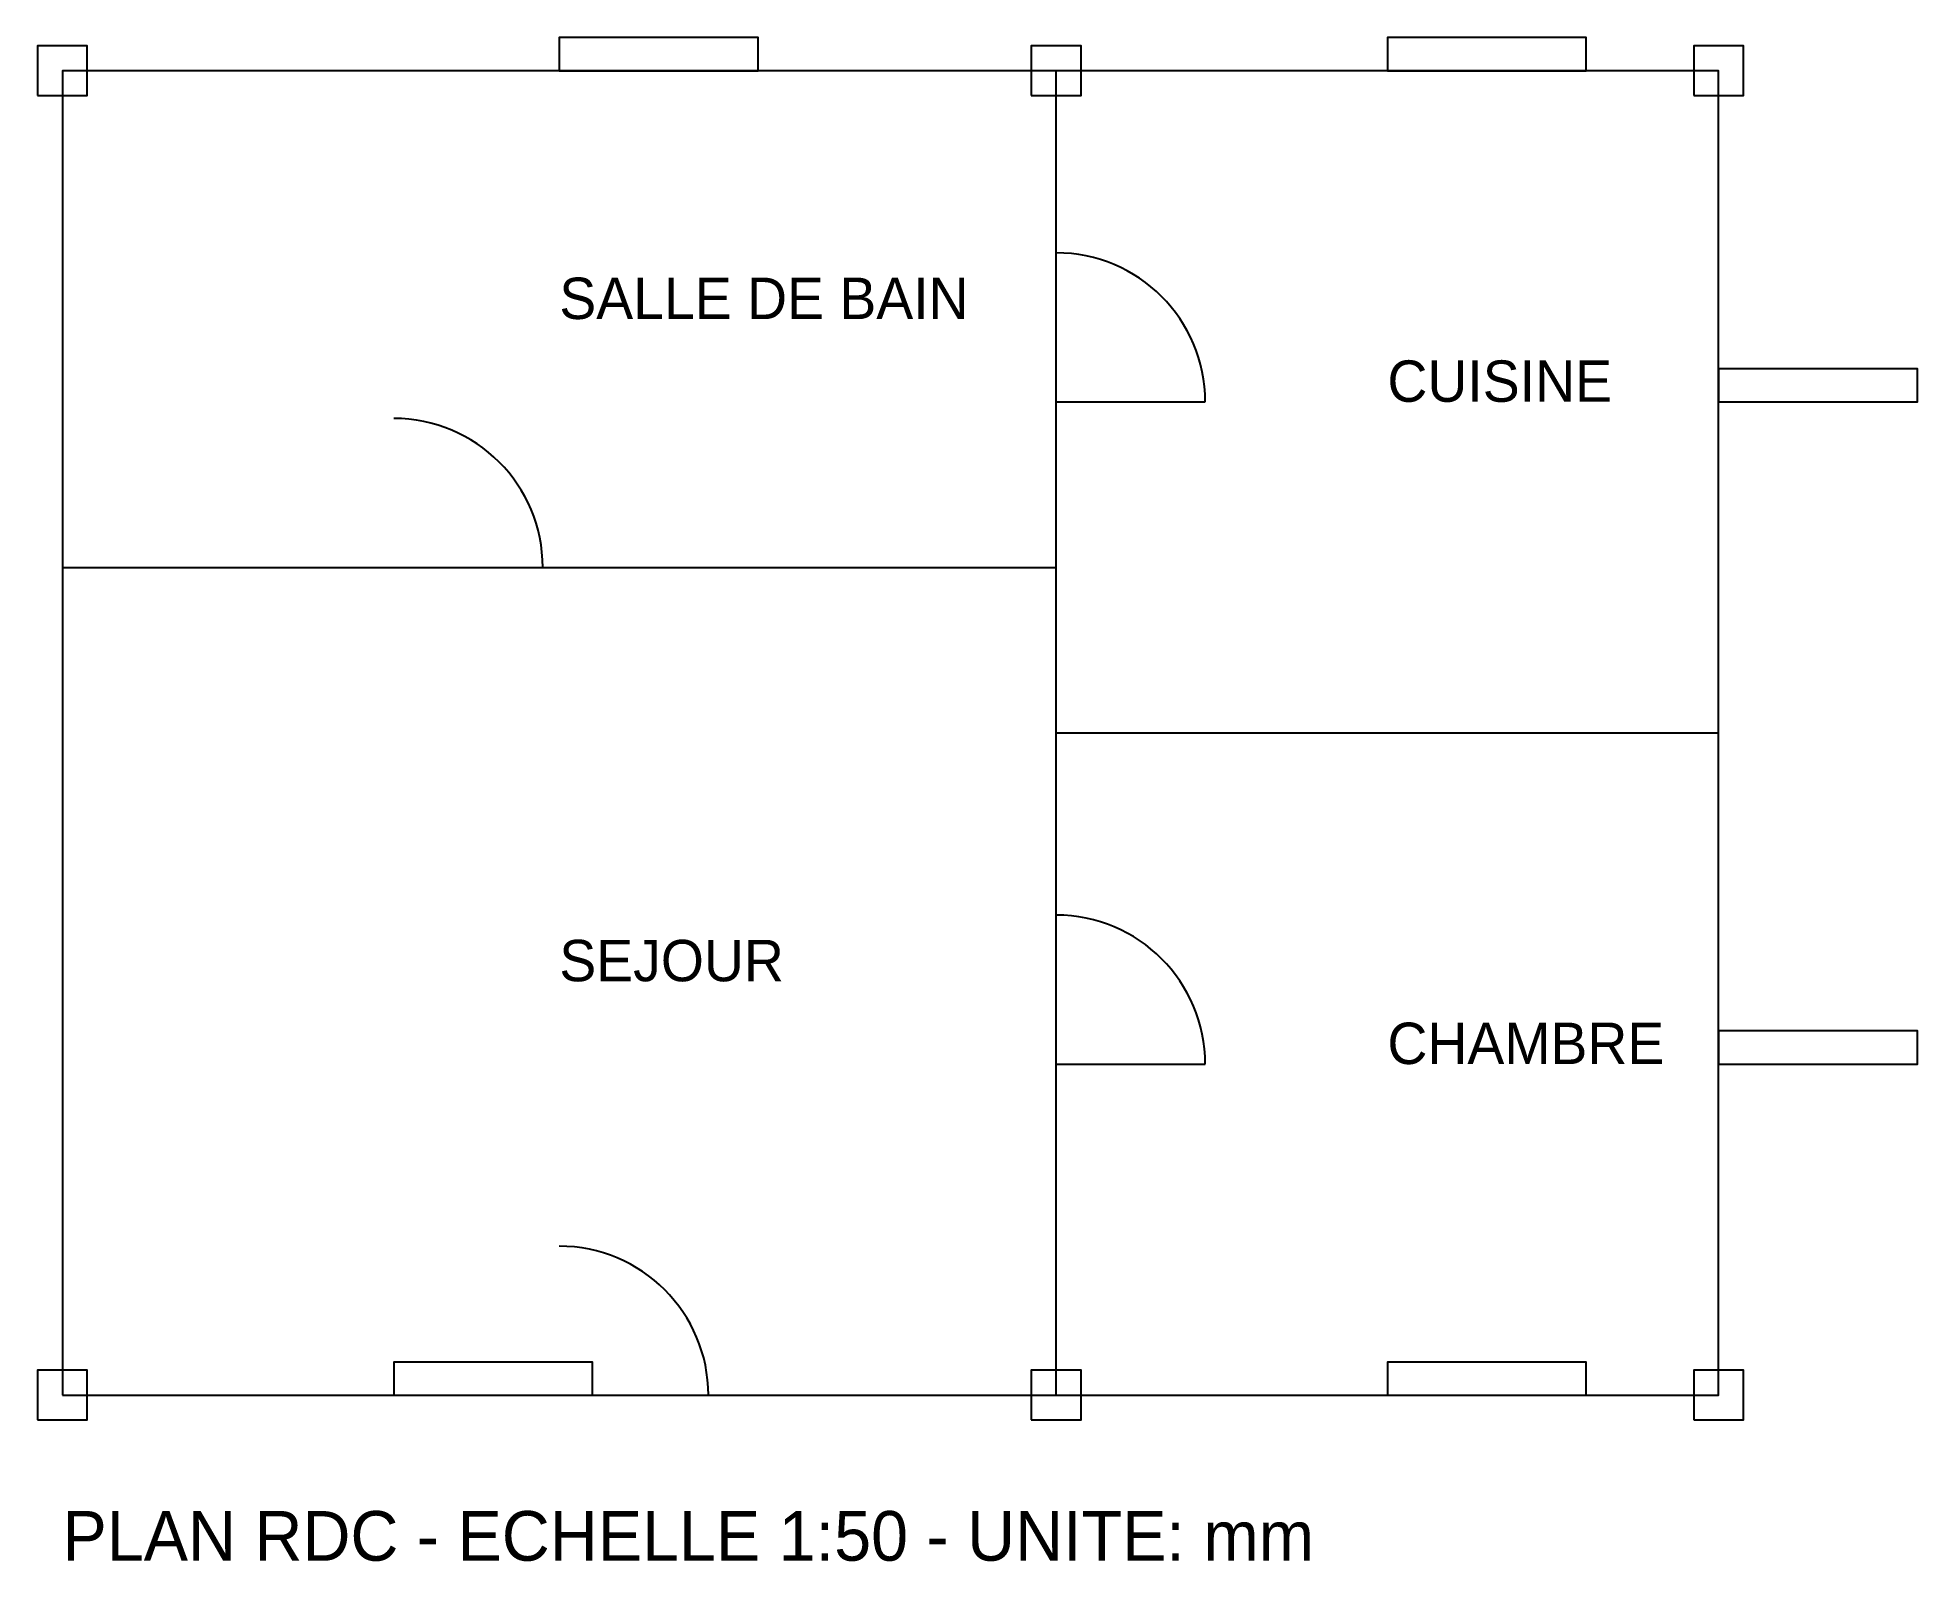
# Model space of a CAD drawing. Header units: millimetres. Extents: x -150 to 11200, y -1004 to 8200.
import ezdxf

# ---------------------------------------------------------------- set-up
doc = ezdxf.new("R2010")
doc.units = ezdxf.units.MM
for name, color, linetype in [('CLOISON', 3, 'Continuous'), ('COTATION', 8, 'Continuous'), ('FENETRE', 4, 'Continuous'), ('MUR_EXT', 1, 'Continuous'), ('PIECE_TXT', 7, 'Continuous'), ('PORTE', 5, 'Continuous'), ('POTEAU', 2, 'Continuous')]:
    doc.layers.add(name, color=color, linetype=linetype)

# ---------------------------------------------------------------- blocks, each defined once
blk = doc.blocks.new('BLOC_PORTE')
blk.add_line((0, 0), (900, 0))
blk.add_arc((0, 0), 900, 0, 90)
blk = doc.blocks.new('BLOC_FENETRE')
blk.add_lwpolyline([(0, 0), (1200, 0), (1200, 200), (0, 200)], close=True)

msp = doc.modelspace()

# ---------------------------------------------------------------- linework, layer by layer
at = {"layer": 'CLOISON'}
for points in [[(6000, 0), (6000, 8000)], [(0, 5000), (6000, 5000)], [(6000, 4000), (10000, 4000)]]:
    msp.add_lwpolyline(points, dxfattribs=at)
at = {"layer": 'MUR_EXT'}
msp.add_lwpolyline([(0, 0), (10000, 0), (10000, 8000), (0, 8000)], close=True, dxfattribs=at)
at = {"layer": 'POTEAU'}
for points in [[(-150, 7850), (150, 7850), (150, 8150), (-150, 8150)], [(5850, 7850), (6150, 7850), (6150, 8150), (5850, 8150)], [(9850, 7850), (10150, 7850), (10150, 8150), (9850, 8150)], [(-150, -150), (150, -150), (150, 150), (-150, 150)], [(5850, -150), (6150, -150), (6150, 150), (5850, 150)], [(9850, -150), (10150, -150), (10150, 150), (9850, 150)]]:
    msp.add_lwpolyline(points, close=True, dxfattribs=at)

# ---------------------------------------------------------------- block references
at = {"layer": 'FENETRE'}
for p in [(3000, 8000), (8000, 8000), (10000, 6000), (10000, 2000), (2000, 0), (8000, 0)]:
    msp.add_blockref('BLOC_FENETRE', p, dxfattribs=at)
at = {"layer": 'PORTE'}
for p in [(6000, 6000), (2000, 5000), (6000, 2000), (3000, 0)]:
    msp.add_blockref('BLOC_PORTE', p, dxfattribs=at)

# ---------------------------------------------------------------- texts
at = {"layer": 'COTATION'}
msp.add_text('PLAN RDC - ECHELLE 1:50 - UNITE: mm', height=300, dxfattribs=at).set_placement((0, -1000))
at = {"layer": 'PIECE_TXT'}
for s, p in [('SALLE DE BAIN', (3000, 6500)), ('CUISINE', (8000, 6000)), ('SEJOUR', (3000, 2500)), ('CHAMBRE', (8000, 2000))]:
    msp.add_text(s, height=250, dxfattribs=at).set_placement(p)

doc.saveas('drawing.dxf')
